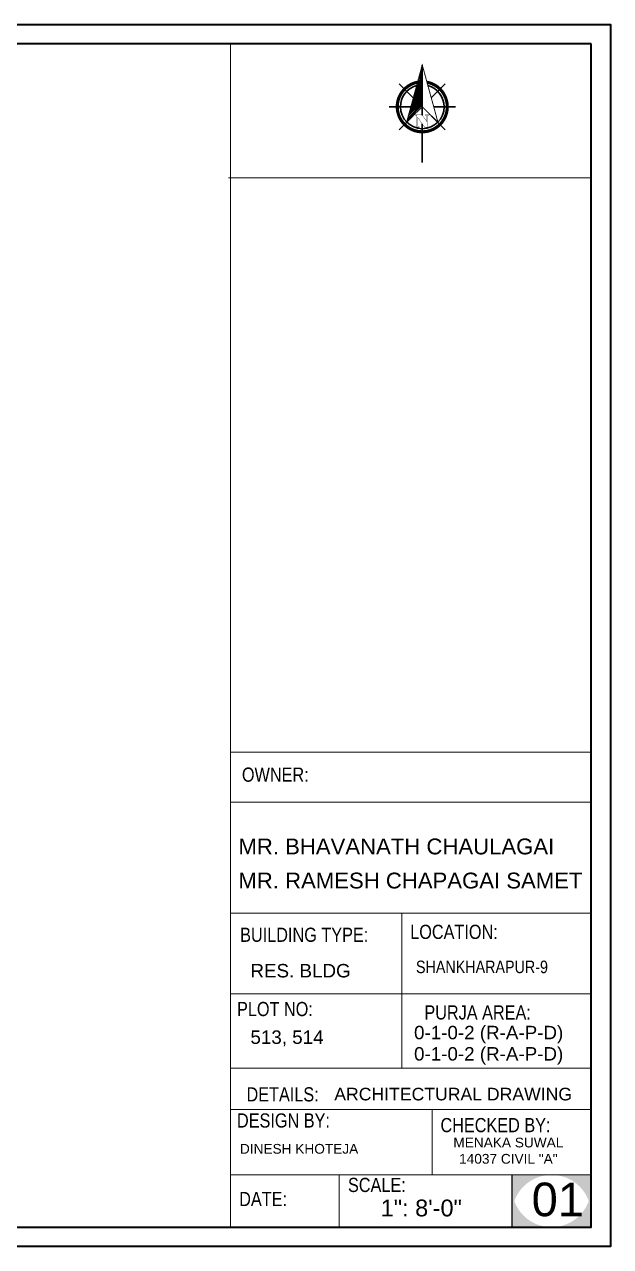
# Model space of a CAD drawing. Header units: inches. Extents: x 367408 to 422529, y -59171 to -41521.
# Drawn here: x 389811 to 390171, y -56540 to -55789 of the extents above; entities that cross this region are included whole.
import ezdxf

# ---------------------------------------------------------------- set-up
doc = ezdxf.new("R2010")
doc.units = ezdxf.units.IN
doc.header["$LTSCALE"] = 2
doc.header["$MEASUREMENT"] = 0
doc.layers.get('0').update_dxf_attribs({"linetype": 'CONTINUOUS'})
for name, color, linetype, lineweight in [('DIMENTION', 140, 'CONTINUOUS', 0), ('Rebars', 1, 'CONTINUOUS', 13), ('Siteplan', 7, 'CONTINUOUS', 30), ('TEXT', 181, 'CONTINUOUS', 25)]:
    doc.layers.add(name, color=color, linetype=linetype, lineweight=lineweight)
doc.layers.add('Normal Wall', color=7, linetype='CONTINUOUS', lineweight=35, true_color=0xffaf89)
doc.layers.add('Rear Wall', color=7, linetype='CONTINUOUS', lineweight=20, true_color=0xd4e480)
doc.styles.get("Standard").update_dxf_attribs({"font": 'ARIALN.TTF'})
doc.styles.add('SwissBT', font='swiss.ttf', dxfattribs={"height": 12})

# ---------------------------------------------------------------- blocks, each defined once
blk = doc.blocks.new('*X29')
at = {"color": 0}
for p, q in [((146.95, -410.95), (147.62, -410.29)), ((147.15, -410.22), (147.62, -409.76)), ((147.35, -409.49), (147.62, -409.23)), ((147.55, -408.76), (147.62, -408.7)), ((145.56, -416.06), (147.62, -414)), ((145.76, -415.33), (147.62, -413.47)), ((145.96, -414.6), (147.62, -412.94)), ((146.16, -413.87), (147.62, -412.41)), ((146.36, -413.14), (147.62, -411.88)), ((146.55, -412.41), (147.62, -411.35)), ((146.75, -411.68), (147.62, -410.82)), ((143.96, -421.9), (147.62, -418.24)), ((144.16, -421.17), (147.62, -417.71)), ((144.36, -420.44), (147.62, -417.18)), ((144.56, -419.71), (147.62, -416.65)), ((144.76, -418.98), (147.62, -416.12)), ((144.96, -418.25), (147.62, -415.59)), ((145.16, -417.52), (147.62, -415.06)), ((145.36, -416.79), (147.62, -414.53)), ((142.76, -426.28), (147.62, -421.42)), ((142.96, -425.55), (147.62, -420.89)), ((143.16, -424.82), (147.62, -420.36)), ((143.36, -424.09), (147.62, -419.83)), ((143.56, -423.36), (147.62, -419.3)), ((143.76, -422.63), (147.62, -418.77))]:
    blk.add_line(p, q, dxfattribs=at)
blk = doc.blocks.new('NORTH_15')
for p, q in [((0, 3.66), (0, 10.62)), ((-2.87, 2.87), (-7.37, 7.37)), ((2.87, 2.87), (7.37, 7.37)), ((-13.37, 0), (2.72, 0)), ((5.49, 0), (17.83, 0)), ((-2.87, -2.87), (-7.37, -7.37)), ((0, -3.66), (0, -10.62)), ((2.87, -2.87), (7.37, -7.37))]:
    blk.add_line(p, q)
at = {"const_width": 1}
for points in [[(0, -8, 1), (0, 8, 0.359415), (-7.86, 1.52, 1)], [(-7.86, -1.52, 0.359415), (0, -8, 1)]]:
    blk.add_lwpolyline(points, format="xyb", dxfattribs=at)
for points, const_width in [([(4.96, -5.01), (-13.37, 0), (4.9, 5), (0, 0), (4.96, -5.01)], 0.3), ([(5.93, -1.55), (6, -1.55), (6.07, -1.54), (6.13, -1.53), (6.17, -1.52), (6.22, -1.51), (6.26, -1.49), (6.28, -1.47), (6.3, -1.45), (6.32, -1.42), (6.33, -1.39), (6.35, -1.34), (6.36, -1.29), (6.37, -1.23), (6.38, -1.16), (6.38, -1.08), (6.38, -1), (6.54, -1), (6.54, -2.34), (6.38, -2.34), (6.38, -2.3), (6.38, -2.23), (6.38, -2.16), (6.37, -2.09), (6.36, -2.04), (6.35, -1.99), (6.33, -1.95), (6.32, -1.91), (6.3, -1.88), (6.28, -1.86), (6.26, -1.83), (6.22, -1.81), (6.18, -1.8), (6.13, -1.78), (6.07, -1.77), (6.01, -1.76), (5.95, -1.76), (2.66, -1.76), (2.66, -2.34), (2.5, -2.34), (2.5, -0.16), (4.71, 1.44), (3.14, 1.44), (3.07, 1.44), (3, 1.43), (2.94, 1.42), (2.89, 1.41), (2.85, 1.4), (2.81, 1.38), (2.78, 1.36), (2.76, 1.34), (2.74, 1.31), (2.72, 1.27), (2.7, 1.22), (2.69, 1.17), (2.68, 1.11), (2.67, 1.04), (2.66, 0.97), (2.66, 0.89), (2.66, 0.87), (2.5, 0.87), (2.5, 2.21), (2.66, 2.21), (2.66, 2.17), (2.66, 2.09), (2.67, 2.03), (2.68, 1.97), (2.69, 1.91), (2.7, 1.86), (2.71, 1.82), (2.73, 1.78), (2.75, 1.76), (2.77, 1.74), (2.8, 1.72), (2.85, 1.7), (2.89, 1.68), (2.94, 1.67), (3, 1.66), (3.07, 1.66), (3.14, 1.66), (6.54, 1.66), (6.54, 0.75), (3.33, -1.55), (5.93, -1.55), (5.93, -1.55)], 0.1)]:
    blk.add_lwpolyline(points, dxfattribs=dict(const_width=const_width))
for start, end in [(90, 164.973), (270, 90), (195.027, 270)]:
    blk.add_arc((0, 0), 7, start, end)
at = {"rotation": 90}
blk.add_blockref('*X29', (-421.89, -147.62), dxfattribs=at)
blk = doc.blocks.new('A$C0BDB7EE9')
at = {"layer": 'Siteplan', "xscale": 2.999999999999779, "yscale": 2.999999999999779, "zscale": 2.999999999999779, "rotation": 247.8612575918487}
blk.add_blockref('NORTH_15', (20.2, 49.5), dxfattribs=at)
blk = doc.blocks.new('A$C327B4BBD')
at = {"layer": 'DIMENTION', "ltscale": 0.3, "xscale": 1.171875000000082, "yscale": 1.171875000000082, "zscale": 1.171875000000082, "rotation": 112.1387424081494}
blk.add_blockref('A$C0BDB7EE9', (16.1, 0), dxfattribs=at)

msp = doc.modelspace()

# ---------------------------------------------------------------- hatches: boundary and pattern name
msp.add_hatch(color=0).paths.add_polyline_path([(390159.08, -56495.77), (390134.77, -56495.77, -0.414214), (390159.08, -56520.08)])
at = {"layer": 'TEXT'}
for points in [[(390134.77, -56495.77), (390110.46, -56495.77), (390110.46, -56520.08, -0.414214)], [(390134.77, -56495.77), (390110.46, -56495.77), (390110.46, -56520.08, -0.414214)], [(390159.08, -56495.77), (390134.77, -56495.77, -0.414214), (390159.08, -56520.08)], [(390110.46, -56503.58), (390110.46, -56527.89), (390134.77, -56527.89, -0.414214)], [(390110.46, -56503.58), (390110.46, -56527.89), (390134.77, -56527.89, -0.414214)], [(390159.08, -56503.58, -0.414214), (390134.77, -56527.89), (390159.08, -56527.89)], [(390159.08, -56503.58, -0.414214), (390134.77, -56527.89), (390159.08, -56527.89)]]:
    msp.add_hatch(color=0, dxfattribs=at).paths.add_polyline_path(points)

# ---------------------------------------------------------------- linework, layer by layer
at = {"color": 0}
msp.add_line((390110.46, -56495.77), (390110.46, -56527.89), dxfattribs=at)
msp.add_line((390110.46, -56495.77), (390110.46, -56527.89), dxfattribs=at)
at = {"layer": 'Normal Wall'}
for points in [[(389112.99, -55789.27), (390170.99, -55789.27), (390170.99, -56539.8), (389112.99, -56539.8)], [(390159.08, -55801.18), (389136.8, -55801.18), (389136.8, -56527.89), (390159.08, -56527.89)], [(390159.08, -55801.18), (389136.8, -55801.18), (389136.8, -56527.89), (390159.08, -56527.89)]]:
    msp.add_lwpolyline(points, close=True, dxfattribs=at)
at = {"layer": 'Normal Wall', "color": 3}
msp.add_lwpolyline([(389112.99, -55789.27), (390170.99, -55789.27), (390170.99, -56539.8), (389112.99, -56539.8)], close=True, dxfattribs=at)
at = {"layer": 'Rear Wall'}
for p, q in [((389937.66, -56245.45), (389937.66, -55801.18)), ((389936.49, -55883.48), (390159.08, -55883.48)), ((389937.66, -56236.19), (390159.08, -56236.19)), ((389937.66, -56236.19), (390159.08, -56236.19)), ((389937.66, -56236.19), (390159.08, -56236.19)), ((389937.66, -56236.19), (390159.08, -56236.19)), ((389937.66, -56266.99), (390159.08, -56266.99)), ((389937.66, -56266.99), (390159.08, -56266.99)), ((389937.66, -56335.05), (390159.08, -56335.05)), ((389937.66, -56335.05), (390159.08, -56335.05)), ((390042.93, -56335.05), (390042.93, -56420.95)), ((390042.93, -56335.05), (390042.93, -56430.21)), ((389937.66, -56384.54), (390159.08, -56384.54)), ((389937.66, -56384.54), (390159.08, -56384.54)), ((389937.66, -56430.21), (390159.08, -56430.21)), ((389937.66, -56455.65), (390159.08, -56455.65)), ((389937.66, -56455.65), (390159.08, -56455.65)), ((390061.51, -56495.77), (390061.51, -56455.65)), ((390061.51, -56495.77), (390061.51, -56455.65)), ((389937.66, -56495.77), (390159.08, -56495.77)), ((389937.66, -56495.77), (390159.08, -56495.77)), ((390004.4, -56495.77), (390004.4, -56527.89)), ((390004.4, -56495.77), (390004.4, -56527.89))]:
    msp.add_line(p, q, dxfattribs=at)
msp.add_lwpolyline([(389937.66, -56236.19), (390159.08, -56236.19), (390159.08, -56527.89), (389937.66, -56527.89)], close=True, dxfattribs=at)
msp.add_lwpolyline([(389937.66, -56236.19), (390159.08, -56236.19), (390159.08, -56527.89), (389937.66, -56527.89)], close=True, dxfattribs=at)

# ---------------------------------------------------------------- block references
at = {"layer": 'Rebars', "xscale": 0.5459999999999999, "yscale": 0.5459999999999999, "zscale": 0.5459999999999999, "rotation": 270}
msp.add_blockref('A$C327B4BBD', (390055.36, -55865.26), dxfattribs=at)

# ---------------------------------------------------------------- texts
at = {"color": 0}
for s, p in [('OWNER:', (389944.67, -56254.33)), ('LOCATION:', (390048, -56350.88))]:
    msp.add_text(s, height=8.704, dxfattribs=at).set_placement(p)
at = {"layer": 'TEXT', "color": 0}
for s, height, p in [('OWNER:', 8.704, (389944.67, -56254.33)), ('LOCATION:', 8.704, (390048, -56350.88)), ('CHECKED BY:', 8.7044, (390066.57, -56469.57)), ('CHECKED BY:', 8.7044, (390066.57, -56469.57)), ('SCALE:', 8.704, (390009.8, -56506.3)), ('SCALE:', 8.704, (390009.8, -56506.3))]:
    msp.add_text(s, height=height, dxfattribs=at).set_placement(p)
at = {"layer": 'TEXT', "color": 0, "linetype": 'ByBlock', "style": 'SwissBT'}
for s, insert, char_height, width, attachment_point in [('MR. BHAVANATH CHAULAGAI', (390039.48, -56289.23), 9.72, 217.5111, 2), ('MR. RAMESH CHAPAGAI SAMET', (390048.13, -56310.16), 9.72, 217.5111, 2), ('ARCHITECTURAL DRAWING', (390001.39, -56442.3), 7.7396, 268.5322, 1), ('DINESH KHOTEJA', (389943.45, -56476.78), 6, 201.5276, 1), ('MENAKA SUWAL\\P14037 CIVIL "A"', (390108.25, -56472.91), 6, 88.5492, 2)]:
    msp.add_mtext(s, dxfattribs=dict(at, insert=insert, char_height=char_height, width=width, attachment_point=attachment_point))
at = {"layer": 'TEXT', "color": 0, "attachment_point": 1}
for s, insert, char_height, width in [('BUILDING TYPE:', (389943.59, -56343.96), 8.7044, 148.5551), ('BUILDING TYPE:', (389943.59, -56343.96), 8.7044, 148.5551), ('PLOT NO: ', (389941.68, -56389.57), 8.704, 138.0271), ('PLOT NO: ', (389941.68, -56389.57), 8.704, 138.0271), ('PURJA AREA:', (390056.69, -56391.67), 8.7044, 197.5821), ('PURJA AREA:', (390056.69, -56391.67), 8.7044, 197.5821), ('DETAILS: ', (389947.49, -56441.96), 8.704, 138.0271), ('DESIGN BY:', (389941.64, -56458.01), 8.704, 138.0271), ('DESIGN BY:', (389941.64, -56458.01), 8.704, 138.0271), ('DATE:', (389943, -56506.24), 8.704, 34.8177)]:
    msp.add_mtext(s, dxfattribs=dict(at, insert=insert, char_height=char_height, width=width))
at = {"layer": 'TEXT', "color": 0, "linetype": 'ByBlock', "insert": (390051.54, -56364.22), "char_height": 7.6711, "attachment_point": 1}
msp.add_mtext_dynamic_manual_height_columns('SHANKHARAPUR-9', width=381.0351, gutter_width=1.53, heights=[0], dxfattribs=at)
at = {"layer": 'TEXT', "color": 0, "style": 'SwissBT'}
for s, insert, char_height, width, attachment_point in [('RES. BLDG', (389949.9, -56366.26), 8.256, 163.2142, 1), ('RES. BLDG', (389949.9, -56366.26), 8.256, 163.2142, 1), ('513, 514', (389949.9, -56407.08), 8.256, 163.2142, 1), ('0-1-0-2 (R-A-P-D)', (390096.16, -56404.24), 8.2555, 163.2142, 2), ('0-1-0-2 (R-A-P-D)', (390096.16, -56417.32), 8.2555, 163.2142, 2), ('01', (390122.57, -56500.53), 20.639, 20.1585, 1)]:
    msp.add_mtext(s, dxfattribs=dict(at, insert=insert, char_height=char_height, width=width, attachment_point=attachment_point))
at = {"layer": 'TEXT', "color": 0, "ltscale": 0.5, "insert": (390029.88, -56510.95), "char_height": 10.319, "width": 127.5344, "attachment_point": 1, "style": 'SwissBT'}
msp.add_mtext('1": 8\'-0"', dxfattribs=at)
msp.add_mtext('1": 8\'-0"', dxfattribs=at)

doc.saveas('drawing.dxf')
